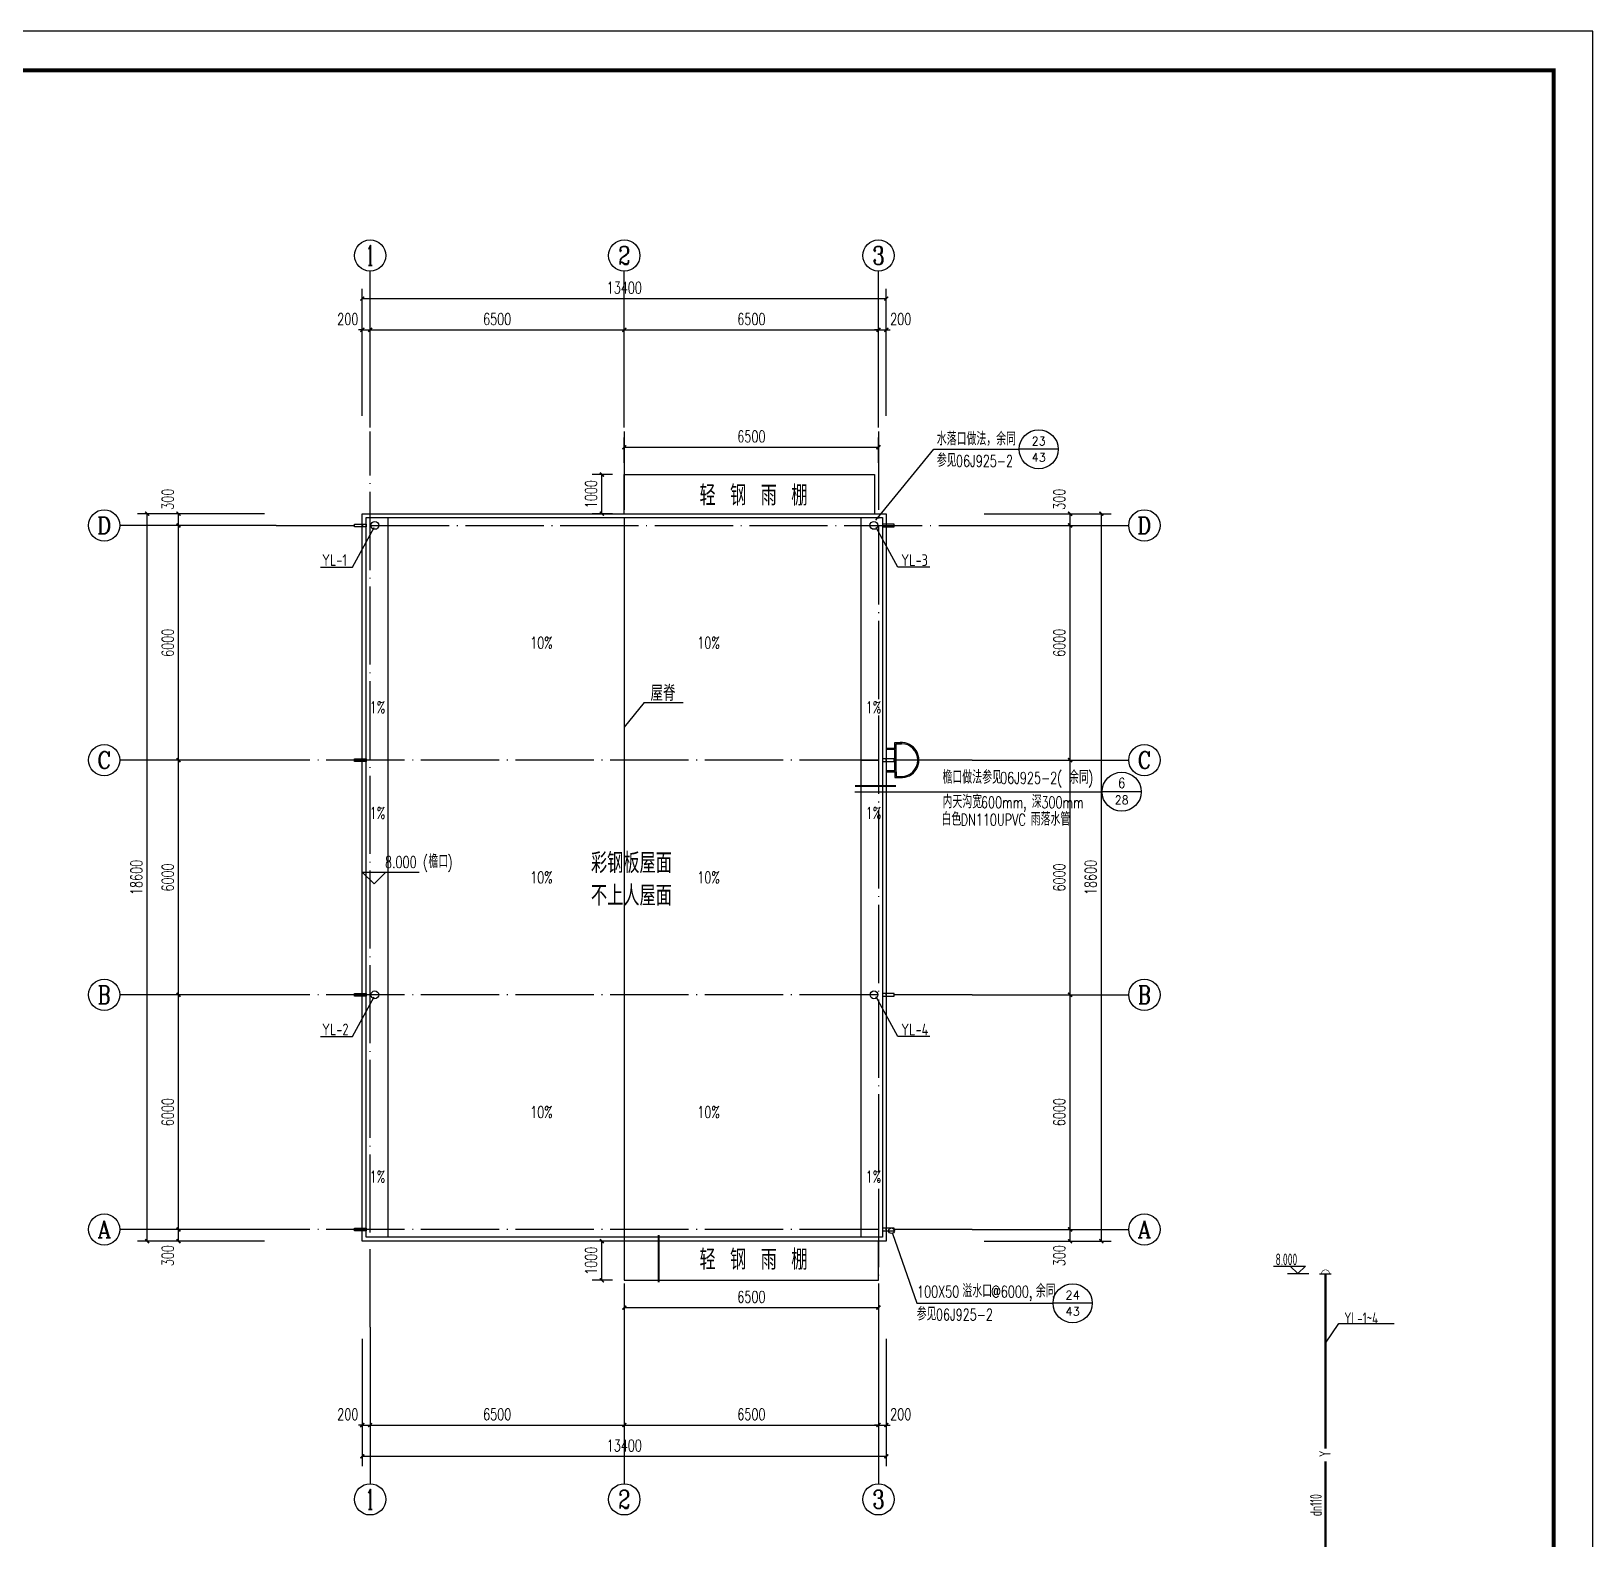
# Model space of a CAD drawing. Extents: x 4682119 to 9193858, y -786075 to -318274.
# Drawn here: x 4726287 to 4766219, y -401879 to -363337 of the extents above; entities that cross this region are included whole.
import ezdxf
from ezdxf.enums import TextEntityAlignment as Align

# ---------------------------------------------------------------- set-up
doc = ezdxf.new("R2010")
doc.units = 0
doc.header["$LTSCALE"] = 1000
doc.header["$MEASUREMENT"] = 0
doc.linetypes.add('DOTE', pattern=[2.42, 2, -0.2, 0.02, -0.2])
doc.layers.get('0').update_dxf_attribs({"linetype": 'CONTINUOUS'})
doc.layers.get('Defpoints').update_dxf_attribs({"linetype": 'CONTINUOUS'})
doc.layers.add('_0', color=7, linetype='CONTINUOUS', lineweight=25)
for name, color, linetype in [('AXIS', 3, 'CONTINUOUS'), ('AXIS_TEXT', 7, 'CONTINUOUS'), ('DIM_ELEV', 3, 'CONTINUOUS'), ('DIM_IDEN', 3, 'CONTINUOUS'), ('DIM_SYMB', 3, 'CONTINUOUS'), ('DOTE', 252, 'CONTINUOUS'), ('PUB_DIM', 3, 'CONTINUOUS'), ('PUB_TEXT', 7, 'CONTINUOUS'), ('PUB_TITLE', 4, 'CONTINUOUS'), ('TEXT_给水', 7, 'CONTINUOUS'), ('TWT_ELEV', 3, 'CONTINUOUS'), ('VPIPE-雨水', 4, 'CONTINUOUS'), ('尺寸标注', 74, 'CONTINUOUS'), ('说明文本', 54, 'CONTINUOUS'), ('雨水管', 5, 'CONTINUOUS')]:
    doc.layers.add(name, color=color, linetype=linetype)
doc.styles.add('_HZTXT', font='txt.shx', dxfattribs={"width": 0.8, "bigfont": 'HZTXT.shx'})
doc.styles.add('_TCH_AXIS', font='COMPLEX', dxfattribs={"bigfont": 'GBCBIG'})
doc.styles.add('_TCH_DIM', font='SIMPLEX', dxfattribs={"bigfont": 'GBCBIG'})
doc.styles.add('_TCH_DIM_T3', font='SIMPLEX', dxfattribs={"width": 0.705882, "bigfont": 'GBCBIG'})
doc.styles.add('_TCH_LABEL', font='COMPLEX', dxfattribs={"bigfont": 'GBCBIG'})
doc.styles.add('COMPLEX', font='COMPLEX')
doc.styles.add('SCEI', font='sceie.shx', dxfattribs={"width": 0.8, "bigfont": 'sceic.shx'})
doc.styles.add('sceie', font='sceie.shx', dxfattribs={"width": 0.7, "bigfont": 'sceic.shx'})
doc.styles.add('样式 1', font='sceie.shx', dxfattribs={"width": 0.75, "bigfont": 'sceic.shx'})
doc.dimstyles.new('_TCH_ARCH&&100', dxfattribs={"dimtxt": 297.5, "dimasz": 100, "dimexe": 250, "dimexo": 300, "dimgap": 126.25, "dimtad": 1, "dimdec": 0, "dimzin": 0, "dimdsep": 46, "dimtxsty": '_TCH_DIM_T3', "dimblk": 'ARCHTICK', "dimcen": 0.09, "dimclrt": 7, "dimazin": 2, "dimtfac": 1, "dimtdec": 0, "dimtix": 1, "dimtmove": 2, "dimatfit": 3, "dimfxl": 0, "dimtolj": 1, "dimtzin": 0, "dimarcsym": 0})

# ---------------------------------------------------------------- blocks, each defined once
blk = doc.blocks.new('_AXISO')
blk.add_circle((0, 0), 0.5)
at = {"layer": 'AXIS_TEXT', "style": 'COMPLEX', "width": 1.041667}
blk.add_attdef('A', text='', height=0.56, dxfattribs=at).set_placement((-0.25, -0.28), (0.25, -0.28), align=Align.FIT)
blk = doc.blocks.new('_ArchTick')
at = {"color": 0, "linetype": 'ByBlock', "const_width": 0.4}
blk.add_lwpolyline([(-0.5, -0.5), (0.5, 0.5)], dxfattribs=at)
blk = doc.blocks.new('*D363')
at = {"layer": 'Defpoints', "color": 0}
for p in [(4747953, -373973), (4741453, -374672), (4747953, -374672)]:
    blk.add_point(p, dxfattribs=at)
at = {"layer": 'PUB_DIM', "color": 0, "lineweight": -2}
for p, q in [((4741453, -374372), (4741453, -373723)), ((4747953, -374372), (4747953, -373723)), ((4741453, -373973), (4747953, -373973))]:
    blk.add_line(p, q, dxfattribs=at)
at = {"layer": 'PUB_DIM', "color": 0, "lineweight": -2, "xscale": 100, "yscale": 100, "zscale": 100, "rotation": 180}
blk.add_blockref('_ArchTick', (4741453, -373973), dxfattribs=at)
at = {"layer": 'PUB_DIM', "color": 0, "lineweight": -2, "xscale": 100, "yscale": 100, "zscale": 100}
blk.add_blockref('_ArchTick', (4747953, -373973), dxfattribs=at)
at = {"layer": 'PUB_DIM', "color": 7, "insert": (4744703, -373698), "char_height": 297.5, "attachment_point": 5, "style": '_TCH_DIM_T3'}
blk.add_mtext('\\A1;6500', dxfattribs=at)
blk = doc.blocks.new('*D364')
at = {"layer": 'Defpoints', "color": 0}
for p in [(4740880, -374672), (4741453, -374672), (4741453, -375672)]:
    blk.add_point(p, dxfattribs=at)
at = {"layer": 'PUB_DIM', "color": 0, "lineweight": -2}
for p, q in [((4741153, -374672), (4740630, -374672)), ((4740880, -375672), (4740880, -374672)), ((4741153, -375672), (4740630, -375672))]:
    blk.add_line(p, q, dxfattribs=at)
at = {"layer": 'PUB_DIM', "color": 0, "lineweight": -2, "xscale": 100, "yscale": 100, "zscale": 100}
for p, rotation in [((4740880, -374672), 90), ((4740880, -375672), 270)]:
    blk.add_blockref('_ArchTick', p, dxfattribs=dict(at, rotation=rotation))
at = {"layer": 'PUB_DIM', "color": 7, "insert": (4740605, -375172), "char_height": 297.5, "attachment_point": 5, "rotation": 90, "style": '_TCH_DIM_T3'}
blk.add_mtext('\\A1;1000', dxfattribs=at)
blk = doc.blocks.new('*D365')
at = {"layer": 'Defpoints', "color": 0}
for p in [(4741453, -395272), (4747953, -395272), (4747953, -395970)]:
    blk.add_point(p, dxfattribs=at)
at = {"layer": 'PUB_DIM', "color": 0, "lineweight": -2}
for p, q in [((4741453, -395572), (4741453, -396220)), ((4747953, -395572), (4747953, -396220)), ((4741453, -395970), (4747953, -395970))]:
    blk.add_line(p, q, dxfattribs=at)
at = {"layer": 'PUB_DIM', "color": 0, "lineweight": -2, "xscale": 100, "yscale": 100, "zscale": 100, "rotation": 180}
blk.add_blockref('_ArchTick', (4741453, -395970), dxfattribs=at)
at = {"layer": 'PUB_DIM', "color": 0, "lineweight": -2, "xscale": 100, "yscale": 100, "zscale": 100}
blk.add_blockref('_ArchTick', (4747953, -395970), dxfattribs=at)
at = {"layer": 'PUB_DIM', "color": 7, "insert": (4744703, -395695), "char_height": 297.5, "attachment_point": 5, "style": '_TCH_DIM_T3'}
blk.add_mtext('\\A1;6500', dxfattribs=at)
blk = doc.blocks.new('*D366')
at = {"layer": 'Defpoints', "color": 0}
for p in [(4740880, -394272), (4741453, -394272), (4741453, -395272)]:
    blk.add_point(p, dxfattribs=at)
at = {"layer": 'PUB_DIM', "color": 0, "lineweight": -2}
for p, q in [((4741153, -394272), (4740630, -394272)), ((4740880, -395272), (4740880, -394272)), ((4741153, -395272), (4740630, -395272))]:
    blk.add_line(p, q, dxfattribs=at)
at = {"layer": 'PUB_DIM', "color": 0, "lineweight": -2, "xscale": 100, "yscale": 100, "zscale": 100}
for p, rotation in [((4740880, -394272), 90), ((4740880, -395272), 270)]:
    blk.add_blockref('_ArchTick', p, dxfattribs=dict(at, rotation=rotation))
at = {"layer": 'PUB_DIM', "color": 7, "insert": (4740605, -394772), "char_height": 297.5, "attachment_point": 5, "rotation": 90, "style": '_TCH_DIM_T3'}
blk.add_mtext('\\A1;1000', dxfattribs=at)
blk = doc.blocks.new('*D402')
at = {"layer": 'AXIS', "color": 0, "lineweight": -2}
for p, q in [((4734753, -373172), (4734753, -370722)), ((4734953, -373172), (4734953, -370722)), ((4734753, -370972), (4734653, -370972)), ((4734753, -370972), (4734953, -370972)), ((4734953, -370972), (4735053, -370972))]:
    blk.add_line(p, q, dxfattribs=at)
at = {"layer": 'Defpoints', "color": 0}
for p in [(4734953, -370972), (4734753, -373472), (4734953, -373472)]:
    blk.add_point(p, dxfattribs=at)
at = {"layer": 'AXIS', "color": 0, "lineweight": -2, "xscale": 100, "yscale": 100, "zscale": 100}
blk.add_blockref('_ArchTick', (4734753, -370972), dxfattribs=at)
at = {"layer": 'AXIS', "color": 0, "lineweight": -2, "xscale": 100, "yscale": 100, "zscale": 100, "rotation": 180}
blk.add_blockref('_ArchTick', (4734953, -370972), dxfattribs=at)
at = {"layer": 'AXIS', "color": 7, "insert": (4734383, -370697), "char_height": 297.5, "attachment_point": 5, "style": '_TCH_DIM_T3'}
blk.add_mtext('\\A1;200', dxfattribs=at)
blk = doc.blocks.new('*D403')
at = {"layer": 'AXIS', "color": 0, "lineweight": -2}
for p, q in [((4734953, -373172), (4734953, -370722)), ((4741453, -373172), (4741453, -370722)), ((4734953, -370972), (4741453, -370972))]:
    blk.add_line(p, q, dxfattribs=at)
at = {"layer": 'Defpoints', "color": 0}
for p in [(4741453, -370972), (4734953, -373472), (4741453, -373472)]:
    blk.add_point(p, dxfattribs=at)
at = {"layer": 'AXIS', "color": 0, "lineweight": -2, "xscale": 100, "yscale": 100, "zscale": 100, "rotation": 180}
blk.add_blockref('_ArchTick', (4734953, -370972), dxfattribs=at)
at = {"layer": 'AXIS', "color": 0, "lineweight": -2, "xscale": 100, "yscale": 100, "zscale": 100}
blk.add_blockref('_ArchTick', (4741453, -370972), dxfattribs=at)
at = {"layer": 'AXIS', "color": 7, "insert": (4738203, -370697), "char_height": 297.5, "attachment_point": 5, "style": '_TCH_DIM_T3'}
blk.add_mtext('\\A1;6500', dxfattribs=at)
blk = doc.blocks.new('*D404')
at = {"layer": 'AXIS', "color": 0, "lineweight": -2}
for p, q in [((4741453, -373172), (4741453, -370722)), ((4747953, -373172), (4747953, -370722)), ((4741453, -370972), (4747953, -370972))]:
    blk.add_line(p, q, dxfattribs=at)
at = {"layer": 'Defpoints', "color": 0}
for p in [(4747953, -370972), (4741453, -373472), (4747953, -373472)]:
    blk.add_point(p, dxfattribs=at)
at = {"layer": 'AXIS', "color": 0, "lineweight": -2, "xscale": 100, "yscale": 100, "zscale": 100, "rotation": 180}
blk.add_blockref('_ArchTick', (4741453, -370972), dxfattribs=at)
at = {"layer": 'AXIS', "color": 0, "lineweight": -2, "xscale": 100, "yscale": 100, "zscale": 100}
blk.add_blockref('_ArchTick', (4747953, -370972), dxfattribs=at)
at = {"layer": 'AXIS', "color": 7, "insert": (4744703, -370697), "char_height": 297.5, "attachment_point": 5, "style": '_TCH_DIM_T3'}
blk.add_mtext('\\A1;6500', dxfattribs=at)
blk = doc.blocks.new('*D405')
at = {"layer": 'AXIS', "color": 0, "lineweight": -2}
for p, q in [((4747953, -373172), (4747953, -370722)), ((4748153, -373172), (4748153, -370722)), ((4747953, -370972), (4747853, -370972)), ((4747953, -370972), (4748153, -370972)), ((4748153, -370972), (4748253, -370972))]:
    blk.add_line(p, q, dxfattribs=at)
at = {"layer": 'Defpoints', "color": 0}
for p in [(4748153, -370972), (4747953, -373472), (4748153, -373472)]:
    blk.add_point(p, dxfattribs=at)
at = {"layer": 'AXIS', "color": 0, "lineweight": -2, "xscale": 100, "yscale": 100, "zscale": 100}
blk.add_blockref('_ArchTick', (4747953, -370972), dxfattribs=at)
at = {"layer": 'AXIS', "color": 0, "lineweight": -2, "xscale": 100, "yscale": 100, "zscale": 100, "rotation": 180}
blk.add_blockref('_ArchTick', (4748153, -370972), dxfattribs=at)
at = {"layer": 'AXIS', "color": 7, "insert": (4748523, -370697), "char_height": 297.5, "attachment_point": 5, "style": '_TCH_DIM_T3'}
blk.add_mtext('\\A1;200', dxfattribs=at)
blk = doc.blocks.new('*D406')
at = {"layer": 'AXIS', "color": 0, "lineweight": -2}
for p, q in [((4734753, -373172), (4734753, -369922)), ((4734753, -370172), (4748153, -370172)), ((4748153, -373172), (4748153, -369922))]:
    blk.add_line(p, q, dxfattribs=at)
at = {"layer": 'Defpoints', "color": 0}
for p in [(4748153, -370172), (4734753, -373472), (4748153, -373472)]:
    blk.add_point(p, dxfattribs=at)
at = {"layer": 'AXIS', "color": 0, "lineweight": -2, "xscale": 100, "yscale": 100, "zscale": 100, "rotation": 180}
blk.add_blockref('_ArchTick', (4734753, -370172), dxfattribs=at)
at = {"layer": 'AXIS', "color": 0, "lineweight": -2, "xscale": 100, "yscale": 100, "zscale": 100}
blk.add_blockref('_ArchTick', (4748153, -370172), dxfattribs=at)
at = {"layer": 'AXIS', "color": 7, "insert": (4741453, -369897), "char_height": 297.5, "attachment_point": 5, "style": '_TCH_DIM_T3'}
blk.add_mtext('\\A1;13400', dxfattribs=at)
blk = doc.blocks.new('*D407')
at = {"layer": 'AXIS', "color": 0, "lineweight": -2}
for p, q in [((4734753, -396772), (4734753, -399222)), ((4734953, -396772), (4734953, -399222)), ((4734753, -398972), (4734653, -398972)), ((4734753, -398972), (4734953, -398972)), ((4734953, -398972), (4735053, -398972))]:
    blk.add_line(p, q, dxfattribs=at)
at = {"layer": 'Defpoints', "color": 0}
for p in [(4734753, -396472), (4734953, -396472), (4734953, -398972)]:
    blk.add_point(p, dxfattribs=at)
at = {"layer": 'AXIS', "color": 0, "lineweight": -2, "xscale": 100, "yscale": 100, "zscale": 100}
blk.add_blockref('_ArchTick', (4734753, -398972), dxfattribs=at)
at = {"layer": 'AXIS', "color": 0, "lineweight": -2, "xscale": 100, "yscale": 100, "zscale": 100, "rotation": 180}
blk.add_blockref('_ArchTick', (4734953, -398972), dxfattribs=at)
at = {"layer": 'AXIS', "color": 7, "insert": (4734383, -398697), "char_height": 297.5, "attachment_point": 5, "style": '_TCH_DIM_T3'}
blk.add_mtext('\\A1;200', dxfattribs=at)
blk = doc.blocks.new('*D408')
at = {"layer": 'AXIS', "color": 0, "lineweight": -2}
for p, q in [((4734953, -396772), (4734953, -399222)), ((4741453, -396772), (4741453, -399222)), ((4734953, -398972), (4741453, -398972))]:
    blk.add_line(p, q, dxfattribs=at)
at = {"layer": 'Defpoints', "color": 0}
for p in [(4734953, -396472), (4741453, -396472), (4741453, -398972)]:
    blk.add_point(p, dxfattribs=at)
at = {"layer": 'AXIS', "color": 0, "lineweight": -2, "xscale": 100, "yscale": 100, "zscale": 100, "rotation": 180}
blk.add_blockref('_ArchTick', (4734953, -398972), dxfattribs=at)
at = {"layer": 'AXIS', "color": 0, "lineweight": -2, "xscale": 100, "yscale": 100, "zscale": 100}
blk.add_blockref('_ArchTick', (4741453, -398972), dxfattribs=at)
at = {"layer": 'AXIS', "color": 7, "insert": (4738203, -398697), "char_height": 297.5, "attachment_point": 5, "style": '_TCH_DIM_T3'}
blk.add_mtext('\\A1;6500', dxfattribs=at)
blk = doc.blocks.new('*D409')
at = {"layer": 'AXIS', "color": 0, "lineweight": -2}
for p, q in [((4741453, -396772), (4741453, -399222)), ((4747953, -396772), (4747953, -399222)), ((4741453, -398972), (4747953, -398972))]:
    blk.add_line(p, q, dxfattribs=at)
at = {"layer": 'Defpoints', "color": 0}
for p in [(4741453, -396472), (4747953, -396472), (4747953, -398972)]:
    blk.add_point(p, dxfattribs=at)
at = {"layer": 'AXIS', "color": 0, "lineweight": -2, "xscale": 100, "yscale": 100, "zscale": 100, "rotation": 180}
blk.add_blockref('_ArchTick', (4741453, -398972), dxfattribs=at)
at = {"layer": 'AXIS', "color": 0, "lineweight": -2, "xscale": 100, "yscale": 100, "zscale": 100}
blk.add_blockref('_ArchTick', (4747953, -398972), dxfattribs=at)
at = {"layer": 'AXIS', "color": 7, "insert": (4744703, -398697), "char_height": 297.5, "attachment_point": 5, "style": '_TCH_DIM_T3'}
blk.add_mtext('\\A1;6500', dxfattribs=at)
blk = doc.blocks.new('*D410')
at = {"layer": 'AXIS', "color": 0, "lineweight": -2}
for p, q in [((4747953, -396772), (4747953, -399222)), ((4748153, -396772), (4748153, -399222)), ((4747953, -398972), (4747853, -398972)), ((4747953, -398972), (4748153, -398972)), ((4748153, -398972), (4748253, -398972))]:
    blk.add_line(p, q, dxfattribs=at)
at = {"layer": 'Defpoints', "color": 0}
for p in [(4747953, -396472), (4748153, -396472), (4748153, -398972)]:
    blk.add_point(p, dxfattribs=at)
at = {"layer": 'AXIS', "color": 0, "lineweight": -2, "xscale": 100, "yscale": 100, "zscale": 100}
blk.add_blockref('_ArchTick', (4747953, -398972), dxfattribs=at)
at = {"layer": 'AXIS', "color": 0, "lineweight": -2, "xscale": 100, "yscale": 100, "zscale": 100, "rotation": 180}
blk.add_blockref('_ArchTick', (4748153, -398972), dxfattribs=at)
at = {"layer": 'AXIS', "color": 7, "insert": (4748523, -398697), "char_height": 297.5, "attachment_point": 5, "style": '_TCH_DIM_T3'}
blk.add_mtext('\\A1;200', dxfattribs=at)
blk = doc.blocks.new('*D411')
at = {"layer": 'AXIS', "color": 0, "lineweight": -2}
for p, q in [((4734753, -396772), (4734753, -400022)), ((4748153, -396772), (4748153, -400022)), ((4734753, -399772), (4748153, -399772))]:
    blk.add_line(p, q, dxfattribs=at)
at = {"layer": 'Defpoints', "color": 0}
for p in [(4734753, -396472), (4748153, -396472), (4748153, -399772)]:
    blk.add_point(p, dxfattribs=at)
at = {"layer": 'AXIS', "color": 0, "lineweight": -2, "xscale": 100, "yscale": 100, "zscale": 100, "rotation": 180}
blk.add_blockref('_ArchTick', (4734753, -399772), dxfattribs=at)
at = {"layer": 'AXIS', "color": 0, "lineweight": -2, "xscale": 100, "yscale": 100, "zscale": 100}
blk.add_blockref('_ArchTick', (4748153, -399772), dxfattribs=at)
at = {"layer": 'AXIS', "color": 7, "insert": (4741453, -399497), "char_height": 297.5, "attachment_point": 5, "style": '_TCH_DIM_T3'}
blk.add_mtext('\\A1;13400', dxfattribs=at)
blk = doc.blocks.new('*D412')
at = {"layer": 'AXIS', "color": 0, "lineweight": -2}
for p, q in [((4750653, -375672), (4753103, -375672)), ((4752853, -375972), (4752853, -375672)), ((4750653, -375972), (4753103, -375972))]:
    blk.add_line(p, q, dxfattribs=at)
at = {"layer": 'Defpoints', "color": 0}
for p in [(4750353, -375672), (4752853, -375672), (4750353, -375972)]:
    blk.add_point(p, dxfattribs=at)
at = {"layer": 'AXIS', "color": 0, "lineweight": -2, "xscale": 100, "yscale": 100, "zscale": 100}
for p, rotation in [((4752853, -375672), 90), ((4752853, -375972), 270)]:
    blk.add_blockref('_ArchTick', p, dxfattribs=dict(at, rotation=rotation))
at = {"layer": 'AXIS', "color": 7, "insert": (4752578, -375302), "char_height": 297.5, "attachment_point": 5, "rotation": 90, "style": '_TCH_DIM_T3'}
blk.add_mtext('\\A1;300', dxfattribs=at)
blk = doc.blocks.new('*D413')
at = {"layer": 'AXIS', "color": 0, "lineweight": -2}
for p, q in [((4750653, -375972), (4753103, -375972)), ((4752853, -381972), (4752853, -375972)), ((4750653, -381972), (4753103, -381972))]:
    blk.add_line(p, q, dxfattribs=at)
at = {"layer": 'Defpoints', "color": 0}
for p in [(4750353, -375972), (4752853, -375972), (4750353, -381972)]:
    blk.add_point(p, dxfattribs=at)
at = {"layer": 'AXIS', "color": 0, "lineweight": -2, "xscale": 100, "yscale": 100, "zscale": 100}
for p, rotation in [((4752853, -375972), 90), ((4752853, -381972), 270)]:
    blk.add_blockref('_ArchTick', p, dxfattribs=dict(at, rotation=rotation))
at = {"layer": 'AXIS', "color": 7, "insert": (4752578, -378972), "char_height": 297.5, "attachment_point": 5, "rotation": 90, "style": '_TCH_DIM_T3'}
blk.add_mtext('\\A1;6000', dxfattribs=at)
blk = doc.blocks.new('*D414')
at = {"layer": 'AXIS', "color": 0, "lineweight": -2}
for p, q in [((4750653, -381972), (4753103, -381972)), ((4752853, -387972), (4752853, -381972)), ((4750653, -387972), (4753103, -387972))]:
    blk.add_line(p, q, dxfattribs=at)
at = {"layer": 'Defpoints', "color": 0}
for p in [(4750353, -381972), (4752853, -381972), (4750353, -387972)]:
    blk.add_point(p, dxfattribs=at)
at = {"layer": 'AXIS', "color": 0, "lineweight": -2, "xscale": 100, "yscale": 100, "zscale": 100}
for p, rotation in [((4752853, -381972), 90), ((4752853, -387972), 270)]:
    blk.add_blockref('_ArchTick', p, dxfattribs=dict(at, rotation=rotation))
at = {"layer": 'AXIS', "color": 7, "insert": (4752578, -384972), "char_height": 297.5, "attachment_point": 5, "rotation": 90, "style": '_TCH_DIM_T3'}
blk.add_mtext('\\A1;6000', dxfattribs=at)
blk = doc.blocks.new('*D415')
at = {"layer": 'AXIS', "color": 0, "lineweight": -2}
for p, q in [((4750653, -387972), (4753103, -387972)), ((4752853, -393972), (4752853, -387972)), ((4750653, -393972), (4753103, -393972))]:
    blk.add_line(p, q, dxfattribs=at)
at = {"layer": 'Defpoints', "color": 0}
for p in [(4750353, -387972), (4752853, -387972), (4750353, -393972)]:
    blk.add_point(p, dxfattribs=at)
at = {"layer": 'AXIS', "color": 0, "lineweight": -2, "xscale": 100, "yscale": 100, "zscale": 100}
for p, rotation in [((4752853, -387972), 90), ((4752853, -393972), 270)]:
    blk.add_blockref('_ArchTick', p, dxfattribs=dict(at, rotation=rotation))
at = {"layer": 'AXIS', "color": 7, "insert": (4752578, -390972), "char_height": 297.5, "attachment_point": 5, "rotation": 90, "style": '_TCH_DIM_T3'}
blk.add_mtext('\\A1;6000', dxfattribs=at)
blk = doc.blocks.new('*D416')
at = {"layer": 'AXIS', "color": 0, "lineweight": -2}
for p, q in [((4750653, -393972), (4753103, -393972)), ((4752853, -394272), (4752853, -393972)), ((4750653, -394272), (4753103, -394272))]:
    blk.add_line(p, q, dxfattribs=at)
at = {"layer": 'Defpoints', "color": 0}
for p in [(4750353, -393972), (4752853, -393972), (4750353, -394272)]:
    blk.add_point(p, dxfattribs=at)
at = {"layer": 'AXIS', "color": 0, "lineweight": -2, "xscale": 100, "yscale": 100, "zscale": 100}
for p, rotation in [((4752853, -393972), 90), ((4752853, -394272), 270)]:
    blk.add_blockref('_ArchTick', p, dxfattribs=dict(at, rotation=rotation))
at = {"layer": 'AXIS', "color": 7, "insert": (4752578, -394642), "char_height": 297.5, "attachment_point": 5, "rotation": 90, "style": '_TCH_DIM_T3'}
blk.add_mtext('\\A1;300', dxfattribs=at)
blk = doc.blocks.new('*D417')
at = {"layer": 'AXIS', "color": 0, "lineweight": -2}
for p, q in [((4750653, -375672), (4753903, -375672)), ((4753653, -394272), (4753653, -375672)), ((4750653, -394272), (4753903, -394272))]:
    blk.add_line(p, q, dxfattribs=at)
at = {"layer": 'Defpoints', "color": 0}
for p in [(4750353, -375672), (4753653, -375672), (4750353, -394272)]:
    blk.add_point(p, dxfattribs=at)
at = {"layer": 'AXIS', "color": 0, "lineweight": -2, "xscale": 100, "yscale": 100, "zscale": 100}
for p, rotation in [((4753653, -375672), 90), ((4753653, -394272), 270)]:
    blk.add_blockref('_ArchTick', p, dxfattribs=dict(at, rotation=rotation))
at = {"layer": 'AXIS', "color": 7, "insert": (4753378, -384972), "char_height": 297.5, "attachment_point": 5, "rotation": 90, "style": '_TCH_DIM_T3'}
blk.add_mtext('\\A1;18600', dxfattribs=at)
blk = doc.blocks.new('*D418')
at = {"layer": 'AXIS', "color": 0, "lineweight": -2}
for p, q in [((4732253, -375672), (4729803, -375672)), ((4730053, -375972), (4730053, -375672)), ((4732253, -375972), (4729803, -375972))]:
    blk.add_line(p, q, dxfattribs=at)
at = {"layer": 'Defpoints', "color": 0}
for p in [(4730053, -375672), (4732553, -375672), (4732553, -375972)]:
    blk.add_point(p, dxfattribs=at)
at = {"layer": 'AXIS', "color": 0, "lineweight": -2, "xscale": 100, "yscale": 100, "zscale": 100}
for p, rotation in [((4730053, -375672), 90), ((4730053, -375972), 270)]:
    blk.add_blockref('_ArchTick', p, dxfattribs=dict(at, rotation=rotation))
at = {"layer": 'AXIS', "color": 7, "insert": (4729778, -375302), "char_height": 297.5, "attachment_point": 5, "rotation": 90, "style": '_TCH_DIM_T3'}
blk.add_mtext('\\A1;300', dxfattribs=at)
blk = doc.blocks.new('*D419')
at = {"layer": 'AXIS', "color": 0, "lineweight": -2}
for p, q in [((4732253, -375972), (4729803, -375972)), ((4730053, -381972), (4730053, -375972)), ((4732253, -381972), (4729803, -381972))]:
    blk.add_line(p, q, dxfattribs=at)
at = {"layer": 'Defpoints', "color": 0}
for p in [(4730053, -375972), (4732553, -375972), (4732553, -381972)]:
    blk.add_point(p, dxfattribs=at)
at = {"layer": 'AXIS', "color": 0, "lineweight": -2, "xscale": 100, "yscale": 100, "zscale": 100}
for p, rotation in [((4730053, -375972), 90), ((4730053, -381972), 270)]:
    blk.add_blockref('_ArchTick', p, dxfattribs=dict(at, rotation=rotation))
at = {"layer": 'AXIS', "color": 7, "insert": (4729778, -378972), "char_height": 297.5, "attachment_point": 5, "rotation": 90, "style": '_TCH_DIM_T3'}
blk.add_mtext('\\A1;6000', dxfattribs=at)
blk = doc.blocks.new('*D420')
at = {"layer": 'AXIS', "color": 0, "lineweight": -2}
for p, q in [((4732253, -381972), (4729803, -381972)), ((4730053, -387972), (4730053, -381972)), ((4732253, -387972), (4729803, -387972))]:
    blk.add_line(p, q, dxfattribs=at)
at = {"layer": 'Defpoints', "color": 0}
for p in [(4730053, -381972), (4732553, -381972), (4732553, -387972)]:
    blk.add_point(p, dxfattribs=at)
at = {"layer": 'AXIS', "color": 0, "lineweight": -2, "xscale": 100, "yscale": 100, "zscale": 100}
for p, rotation in [((4730053, -381972), 90), ((4730053, -387972), 270)]:
    blk.add_blockref('_ArchTick', p, dxfattribs=dict(at, rotation=rotation))
at = {"layer": 'AXIS', "color": 7, "insert": (4729778, -384972), "char_height": 297.5, "attachment_point": 5, "rotation": 90, "style": '_TCH_DIM_T3'}
blk.add_mtext('\\A1;6000', dxfattribs=at)
blk = doc.blocks.new('*D421')
at = {"layer": 'AXIS', "color": 0, "lineweight": -2}
for p, q in [((4732253, -387972), (4729803, -387972)), ((4730053, -393972), (4730053, -387972)), ((4732253, -393972), (4729803, -393972))]:
    blk.add_line(p, q, dxfattribs=at)
at = {"layer": 'Defpoints', "color": 0}
for p in [(4730053, -387972), (4732553, -387972), (4732553, -393972)]:
    blk.add_point(p, dxfattribs=at)
at = {"layer": 'AXIS', "color": 0, "lineweight": -2, "xscale": 100, "yscale": 100, "zscale": 100}
for p, rotation in [((4730053, -387972), 90), ((4730053, -393972), 270)]:
    blk.add_blockref('_ArchTick', p, dxfattribs=dict(at, rotation=rotation))
at = {"layer": 'AXIS', "color": 7, "insert": (4729778, -390972), "char_height": 297.5, "attachment_point": 5, "rotation": 90, "style": '_TCH_DIM_T3'}
blk.add_mtext('\\A1;6000', dxfattribs=at)
blk = doc.blocks.new('*D422')
at = {"layer": 'AXIS', "color": 0, "lineweight": -2}
for p, q in [((4732253, -393972), (4729803, -393972)), ((4730053, -394272), (4730053, -393972)), ((4732253, -394272), (4729803, -394272))]:
    blk.add_line(p, q, dxfattribs=at)
at = {"layer": 'Defpoints', "color": 0}
for p in [(4730053, -393972), (4732553, -393972), (4732553, -394272)]:
    blk.add_point(p, dxfattribs=at)
at = {"layer": 'AXIS', "color": 0, "lineweight": -2, "xscale": 100, "yscale": 100, "zscale": 100}
for p, rotation in [((4730053, -393972), 90), ((4730053, -394272), 270)]:
    blk.add_blockref('_ArchTick', p, dxfattribs=dict(at, rotation=rotation))
at = {"layer": 'AXIS', "color": 7, "insert": (4729778, -394642), "char_height": 297.5, "attachment_point": 5, "rotation": 90, "style": '_TCH_DIM_T3'}
blk.add_mtext('\\A1;300', dxfattribs=at)
blk = doc.blocks.new('*D423')
at = {"layer": 'AXIS', "color": 0, "lineweight": -2}
for p, q in [((4732253, -375672), (4729003, -375672)), ((4729253, -394272), (4729253, -375672)), ((4732253, -394272), (4729003, -394272))]:
    blk.add_line(p, q, dxfattribs=at)
at = {"layer": 'Defpoints', "color": 0}
for p in [(4729253, -375672), (4732553, -375672), (4732553, -394272)]:
    blk.add_point(p, dxfattribs=at)
at = {"layer": 'AXIS', "color": 0, "lineweight": -2, "xscale": 100, "yscale": 100, "zscale": 100}
for p, rotation in [((4729253, -375672), 90), ((4729253, -394272), 270)]:
    blk.add_blockref('_ArchTick', p, dxfattribs=dict(at, rotation=rotation))
at = {"layer": 'AXIS', "color": 7, "insert": (4728978, -384972), "char_height": 297.5, "attachment_point": 5, "rotation": 90, "style": '_TCH_DIM_T3'}
blk.add_mtext('\\A1;18600', dxfattribs=at)

msp = doc.modelspace()

# ---------------------------------------------------------------- linework, layer by layer
for p, q in [((4748373.4, -381522.7), (4748553.4, -381522.7)), ((4748373.4, -381671.7), (4748373.4, -381522.7)), ((4748403.4, -381551.7), (4748538.6, -381551.7)), ((4748403.4, -381671.7), (4748403.4, -381551.7)), ((4748373.4, -382271.7), (4748373.4, -382420.7)), ((4748373.4, -382420.7), (4748553.4, -382420.7)), ((4748403.4, -382271.7), (4748403.4, -382391.7)), ((4748403.4, -382391.7), (4748538.6, -382391.7))]:
    msp.add_line(p, q)
at = {"color": 4}
msp.add_line((4759233.4, -395103.9), (4759533.4, -395103.9), dxfattribs=at)
for points in [[(4733683, -377036.6), (4734501.8, -377036.6), (4735060.1, -376023.5)], [(4735403.4, -375771.7), (4735403.4, -394171.7)], [(4747503.4, -375771.7), (4747503.4, -394171.7)], [(4749269, -377038.1), (4748450.3, -377038.1), (4747891.9, -376025.1)], [(4748153.4, -382271.7), (4748403.4, -382271.7), (4748403.4, -381671.7), (4748153.4, -381671.7)], [(4748153.4, -382241.7), (4748373.4, -382241.7), (4748373.4, -381701.7), (4748153.4, -381701.7)], [(4733683, -389036.6), (4734501.8, -389036.6), (4735060.1, -388023.5)], [(4749269, -389038.1), (4748450.3, -389038.1), (4747891.9, -388025.1)]]:
    msp.add_lwpolyline(points)
at = {"color": 4, "const_width": 15}
msp.add_lwpolyline([(4759284.8, -395103.9, -1), (4759484.8, -395103.9)], format="xyb", dxfattribs=at)
at = {"color": 4, "const_width": 60}
msp.add_lwpolyline([(4759384.8, -399896.8), (4759384.8, -403095.2), (4758735, -403095.2), (4758735, -403266.8)], dxfattribs=at)
for radius, start, end in [(450, 266.17745, 93.82255), (420, 270, 90)]:
    msp.add_arc((4748538.6, -381971.7), radius, start, end)
at = {"layer": '_0', "color": 0}
for p, q in [((4741453.4, -375771.7), (4741453.4, -394171.7)), ((4735403.4, -381971.7), (4734953.4, -381971.7)), ((4747503.4, -381971.7), (4747953.4, -381971.7))]:
    msp.add_line(p, q, dxfattribs=at)
for points in [[(4741453.4, -375671.7), (4741453.4, -374671.7), (4747853.4, -374671.7), (4747853.4, -375671.7)], [(4741453.4, -394271.7), (4741453.4, -395271.7), (4747953.4, -395271.7), (4747953.4, -394271.7)]]:
    msp.add_lwpolyline(points, dxfattribs=at)
for points in [[(4734753.4, -375671.7), (4748153.4, -375671.7), (4748153.4, -394271.7), (4734753.4, -394271.7)], [(4734853.4, -375771.7), (4748053.4, -375771.7), (4748053.4, -394171.7), (4734853.4, -394171.7)]]:
    msp.add_lwpolyline(points, close=True, dxfattribs=at)
at = {"layer": 'AXIS', "color": 0}
for p, q in [((4734953.4, -373471.7), (4734953.4, -369471.7)), ((4741453.4, -373471.7), (4741453.4, -369471.7)), ((4747953.4, -373471.7), (4747953.4, -369471.7)), ((4732553.4, -375971.7), (4728553.4, -375971.7)), ((4750353.4, -375971.7), (4754353.4, -375971.7)), ((4732553.4, -381971.7), (4728553.4, -381971.7)), ((4750353.4, -381971.7), (4754353.4, -381971.7)), ((4732553.4, -387971.7), (4728553.4, -387971.7)), ((4750353.4, -387971.7), (4754353.4, -387971.7)), ((4732553.4, -393971.7), (4728553.4, -393971.7)), ((4750353.4, -393971.7), (4754353.4, -393971.7)), ((4734953.4, -396471.7), (4734953.4, -400471.7)), ((4741453.4, -396471.7), (4741453.4, -400471.7)), ((4747953.4, -396471.7), (4747953.4, -400471.7))]:
    msp.add_line(p, q, dxfattribs=at)
at = {"layer": 'DIM_ELEV'}
for p, q in [((4735053.4, -385132.9), (4734753.4, -384832.9)), ((4734753.4, -384832.9), (4736203.4, -384832.9)), ((4735053.4, -385132.9), (4735353.4, -384832.9))]:
    msp.add_line(p, q, dxfattribs=at)
at = {"layer": 'DIM_IDEN'}
for p, q in [((4747885.8, -375838.4), (4749369.5, -374025)), ((4749369.5, -374025), (4751550.5, -374025)), ((4752550.5, -374025), (4751550.5, -374025)), ((4747350.9, -382780.4), (4749631.1, -382780.4)), ((4749631.1, -382780.4), (4753672.3, -382780.4)), ((4754672.3, -382780.4), (4753672.3, -382780.4)), ((4748311.7, -394072.2), (4748936.7, -395858.1)), ((4748936.7, -395858.1), (4752419.4, -395858.1)), ((4753419.4, -395858.1), (4752419.4, -395858.1))]:
    msp.add_line(p, q, dxfattribs=at)
at = {"layer": 'DIM_IDEN', "const_width": 50}
for points in [[(4747350.9, -382630.4), (4748403.4, -382630.4)], [(4742332.7, -394111), (4742332.7, -395320.8)]]:
    msp.add_lwpolyline(points, dxfattribs=at)
at = {"layer": 'DIM_IDEN'}
for centre, radius in [((4752050.5, -374025), 500), ((4754172.3, -382780.4), 500), ((4748288, -394004.5), 71.8), ((4752919.4, -395858.1), 500)]:
    msp.add_circle(centre, radius, dxfattribs=at)
at = {"layer": 'DIM_SYMB'}
for points in [[(4735111.6, -380367, 0, 0, 0), (4735111.6, -378007.7, 80, 0, 0), (4735111.6, -377707.7, 0, 0, 0)], [(4747795.1, -380367, 0, 0, 0), (4747795.1, -378007.7, 80, 0, 0), (4747795.1, -377707.7, 0, 0, 0)], [(4738941.8, -378971.7, 0, 0, 0), (4737083.2, -378971.7, 80, 0, 0), (4736783.2, -378971.7, 0, 0, 0)], [(4743964.9, -378971.7, 0, 0, 0), (4745823.5, -378971.7, 80, 0, 0), (4746123.5, -378971.7, 0, 0, 0)], [(4735111.6, -383576.3, 0, 0, 0), (4735111.6, -385935.6, 80, 0, 0), (4735111.6, -386235.6, 0, 0, 0)], [(4747795.1, -383576.3, 0, 0, 0), (4747795.1, -385935.6, 80, 0, 0), (4747795.1, -386235.6, 0, 0, 0)], [(4738941.8, -384971.7, 0, 0, 0), (4737083.2, -384971.7, 80, 0, 0), (4736783.2, -384971.7, 0, 0, 0)], [(4743964.9, -384971.7, 0, 0, 0), (4745823.5, -384971.7, 80, 0, 0), (4746123.5, -384971.7, 0, 0, 0)], [(4735111.6, -392367, 0, 0, 0), (4735111.6, -390007.7, 80, 0, 0), (4735111.6, -389707.7, 0, 0, 0)], [(4747795.1, -392367, 0, 0, 0), (4747795.1, -390007.7, 80, 0, 0), (4747795.1, -389707.7, 0, 0, 0)], [(4738941.8, -390971.7, 0, 0, 0), (4737083.2, -390971.7, 80, 0, 0), (4736783.2, -390971.7, 0, 0, 0)], [(4743964.9, -390971.7, 0, 0, 0), (4745823.5, -390971.7, 80, 0, 0), (4746123.5, -390971.7, 0, 0, 0)]]:
    msp.add_lwpolyline(points, format="xyseb", dxfattribs=at)
at = {"layer": 'DOTE', "linetype": 'DOTE'}
for p, q in [((4734953.4, -396471.7), (4734953.4, -373571.7)), ((4741453.4, -373571.7), (4741453.4, -396471.7)), ((4747953.4, -373571.7), (4747953.4, -396471.7)), ((4732553.4, -375971.7), (4750353.4, -375971.7)), ((4750353.4, -381971.7), (4732553.4, -381971.7)), ((4750353.4, -387971.7), (4732553.4, -387971.7)), ((4750353.4, -393971.7), (4732553.4, -393971.7))]:
    msp.add_line(p, q, dxfattribs=at)
at = {"layer": 'PUB_DIM'}
for q in [(4741453.4, -381129.1), (4742959.2, -380499.2)]:
    msp.add_line((4741958.5, -380499.2), q, dxfattribs=at)
at = {"layer": 'PUB_TEXT', "color": 4}
for p, q in [((4759384.8, -396880.3), (4759729.1, -396375.4)), ((4759729.1, -396375.4), (4761144.6, -396375.4))]:
    msp.add_line(p, q, dxfattribs=at)
at = {"layer": 'PUB_TITLE', "color": 4}
msp.add_lwpolyline([(4682119.5, -422737.3), (4766219.5, -422737.3), (4766219.5, -363337.3), (4682119.5, -363337.3)], close=True, dxfattribs=at)
at = {"layer": 'PUB_TITLE', "color": 4, "const_width": 100}
msp.add_lwpolyline([(4684619.5, -421737.3), (4765219.5, -421737.3), (4765219.5, -364337.3), (4684619.5, -364337.3)], close=True, dxfattribs=at)
at = {"layer": 'TWT_ELEV', "color": 4}
for p, q in [((4758058.2, -394907.1), (4758869.4, -394907.1)), ((4758677.4, -395099.1), (4758485.4, -394907.1)), ((4758677.4, -395099.1), (4758869.4, -394907.1))]:
    msp.add_line(p, q, dxfattribs=at)
at = {"layer": 'VPIPE-雨水', "linetype": 'Continuous'}
for centre in [(4735074.4, -375971.7), (4747835.6, -375971.7), (4735072.7, -387971.7), (4747838.5, -387971.7)]:
    msp.add_circle(centre, 100, dxfattribs=at)
at = {"layer": '尺寸标注', "color": 4}
for p, q in [((4758413.4, -395099.1), (4758693, -395099.1)), ((4758677.4, -395099.1), (4758957, -395099.1))]:
    msp.add_line(p, q, dxfattribs=at)
at = {"layer": '说明文本', "color": 4, "const_width": 60}
msp.add_lwpolyline([(4759384.8, -395103.9), (4759384.8, -399578.4)], dxfattribs=at)
at = {"layer": '雨水管'}
for points in [[(4734853.4, -375938.9), (4734853.4, -376004.5), (4734553.4, -376004.5), (4734553.4, -375938.9)], [(4748053.4, -375938.9), (4748053.4, -376004.5), (4748353.4, -376004.5), (4748353.4, -375938.9)], [(4734853.4, -381938.9), (4734853.4, -382004.5), (4734553.4, -382004.5), (4734553.4, -381938.9)], [(4748053.4, -381938.9), (4748053.4, -382004.5), (4748353.4, -382004.5), (4748353.4, -381938.9)], [(4734853.4, -387938.9), (4734853.4, -388004.5), (4734553.4, -388004.5), (4734553.4, -387938.9)], [(4748053.4, -387938.9), (4748053.4, -388004.5), (4748353.4, -388004.5), (4748353.4, -387938.9)], [(4734853.4, -393938.9), (4734853.4, -394004.5), (4734553.4, -394004.5), (4734553.4, -393938.9)], [(4748053.4, -393938.9), (4748053.4, -394004.5), (4748353.4, -394004.5), (4748353.4, -393938.9)]]:
    msp.add_lwpolyline(points, close=True, dxfattribs=at)

# ---------------------------------------------------------------- block references
at = {"layer": 'AXIS', "color": 0}
ref = msp.add_blockref('_AXISO', (4734953.4, -369071.7), dxfattribs=dict(at, xscale=800, yscale=800, zscale=800))
ref.add_attrib('A', '1', dxfattribs={"layer": 'AXIS_TEXT', "color": 0, "height": 514.7, "style": '_TCH_AXIS'}).set_placement((4734843.1, -369329), (4735063.6, -369329), align=Align.FIT)
ref = msp.add_blockref('_AXISO', (4741453.4, -369071.7), dxfattribs=dict(at, xscale=800, yscale=800, zscale=800))
ref.add_attrib('A', '2', dxfattribs={"layer": 'AXIS_TEXT', "color": 0, "height": 465.9, "style": '_TCH_AXIS'}).set_placement((4741298, -369304.6), (4741608.7, -369304.6), align=Align.FIT)
ref = msp.add_blockref('_AXISO', (4747953.4, -369071.7), dxfattribs=dict(at, xscale=800, yscale=800, zscale=800))
ref.add_attrib('A', '3', dxfattribs={"layer": 'AXIS_TEXT', "color": 0, "height": 465.9, "style": '_TCH_AXIS'}).set_placement((4747798, -369304.6), (4748108.7, -369304.6), align=Align.FIT)
ref = msp.add_blockref('_AXISO', (4728153.4, -375971.7), dxfattribs=dict(at, xscale=800, yscale=800, zscale=800))
ref.add_attrib('A', 'D', dxfattribs={"layer": 'AXIS_TEXT', "color": 0, "height": 425.2, "style": '_TCH_AXIS', "width": 1.058824}).set_placement((4727971.1, -376184.2), (4728335.6, -376184.2), align=Align.FIT)
ref = msp.add_blockref('_AXISO', (4754753.4, -375971.7), dxfattribs=dict(at, xscale=800, yscale=800, zscale=800))
ref.add_attrib('A', 'D', dxfattribs={"layer": 'AXIS_TEXT', "color": 0, "height": 425.2, "style": '_TCH_AXIS', "width": 1.058824}).set_placement((4754571.1, -376184.2), (4754935.6, -376184.2), align=Align.FIT)
ref = msp.add_blockref('_AXISO', (4728153.4, -381971.7), dxfattribs=dict(at, xscale=800, yscale=800, zscale=800))
ref.add_attrib('A', 'C', dxfattribs={"layer": 'AXIS_TEXT', "color": 0, "height": 435.3, "style": '_TCH_AXIS', "width": 1.133333}).set_placement((4727977.2, -382189.3), (4728329.5, -382189.3), align=Align.FIT)
ref = msp.add_blockref('_AXISO', (4754753.4, -381971.7), dxfattribs=dict(at, xscale=800, yscale=800, zscale=800))
ref.add_attrib('A', 'C', dxfattribs={"layer": 'AXIS_TEXT', "color": 0, "height": 435.3, "style": '_TCH_AXIS', "width": 1.133333}).set_placement((4754577.2, -382189.3), (4754929.5, -382189.3), align=Align.FIT)
ref = msp.add_blockref('_AXISO', (4728153.4, -387971.7), dxfattribs=dict(at, xscale=800, yscale=800, zscale=800))
ref.add_attrib('A', 'B', dxfattribs={"layer": 'AXIS_TEXT', "color": 0, "height": 455.7, "style": '_TCH_AXIS', "width": 0.882353}).set_placement((4727990.6, -388199.5), (4728316.1, -388199.5), align=Align.FIT)
ref = msp.add_blockref('_AXISO', (4754753.4, -387971.7), dxfattribs=dict(at, xscale=800, yscale=800, zscale=800))
ref.add_attrib('A', 'B', dxfattribs={"layer": 'AXIS_TEXT', "color": 0, "height": 455.7, "style": '_TCH_AXIS', "width": 0.882353}).set_placement((4754590.6, -388199.5), (4754916.1, -388199.5), align=Align.FIT)
ref = msp.add_blockref('_AXISO', (4728153.4, -393971.7), dxfattribs=dict(at, xscale=800, yscale=800, zscale=800))
ref.add_attrib('A', 'A', dxfattribs={"layer": 'AXIS_TEXT', "color": 0, "height": 435.3, "style": '_TCH_AXIS', "width": 0.944444}).set_placement((4727977.2, -394189.3), (4728329.5, -394189.3), align=Align.FIT)
ref = msp.add_blockref('_AXISO', (4754753.4, -393971.7), dxfattribs=dict(at, xscale=800, yscale=800, zscale=800))
ref.add_attrib('A', 'A', dxfattribs={"layer": 'AXIS_TEXT', "color": 0, "height": 435.3, "style": '_TCH_AXIS', "width": 0.944444}).set_placement((4754577.2, -394189.3), (4754929.5, -394189.3), align=Align.FIT)
ref = msp.add_blockref('_AXISO', (4734953.4, -400871.7), dxfattribs=dict(at, xscale=800, yscale=800, zscale=800))
ref.add_attrib('A', '1', dxfattribs={"layer": 'AXIS_TEXT', "color": 0, "height": 514.7, "style": '_TCH_AXIS'}).set_placement((4734843.1, -401129), (4735063.6, -401129), align=Align.FIT)
ref = msp.add_blockref('_AXISO', (4741453.4, -400871.7), dxfattribs=dict(at, xscale=800, yscale=800, zscale=800))
ref.add_attrib('A', '2', dxfattribs={"layer": 'AXIS_TEXT', "color": 0, "height": 465.9, "style": '_TCH_AXIS'}).set_placement((4741298, -401104.6), (4741608.7, -401104.6), align=Align.FIT)
ref = msp.add_blockref('_AXISO', (4747953.4, -400871.7), dxfattribs=dict(at, xscale=800, yscale=800, zscale=800))
ref.add_attrib('A', '3', dxfattribs={"layer": 'AXIS_TEXT', "color": 0, "height": 465.9, "style": '_TCH_AXIS'}).set_placement((4747798, -401104.6), (4748108.7, -401104.6), align=Align.FIT)

# ---------------------------------------------------------------- texts
at = {"color": 4, "style": 'SCEI', "width": 0.8}
msp.add_text('YL-1~4', height=300, dxfattribs=at).set_placement((4759864.8, -396390.2))
at = {"layer": 'PUB_DIM', "style": '_HZTXT', "width": 0.8}
for s, height, p in [('轻 钢 雨 棚', 517.24, (4743374.8, -375463.3)), ('屋脊', 400, (4742122.4, -380460.8)), ('彩钢板屋面', 517.24, (4740601, -384862.3)), ('不上人屋面', 517.24, (4740601, -385695.6)), ('轻 钢 雨 棚', 517.24, (4743374.8, -395001.4))]:
    msp.add_text(s, height=height, dxfattribs=at).set_placement(p)
at = {"layer": 'PUB_TEXT', "style": '_TCH_DIM'}
for s, height, p in [('水落口做法，余同', 337.59, (4749444.6, -373924.4)), ('参见', 337.59, (4749444.6, -374473.2)), ('檐口做法参见', 337.59, (4749591.1, -382576.2)), ('余同', 337.59, (4752825.6, -382576.2)), ('内天沟宽', 337.59, (4749591.1, -383201.9)), ('深', 337.6, (4751874.1, -383201.9)), ('白色', 337.59, (4749564, -383645.8)), ('雨落水管', 337.59, (4751845.5, -383645.8)), ('檐口', 337.59, (4736443.4, -384727.9)), ('溢水口', 337.59, (4750100, -395709.5)), ('余同', 337.59, (4751977.3, -395709.5)), ('参见', 337.59, (4748931.4, -396298.1))]:
    msp.add_text(s, height=height, dxfattribs=at).set_placement(p)
at = {"layer": 'PUB_TEXT', "style": '_TCH_LABEL'}
for s, height, p, p2 in [('23', 219.66, (4751872.7, -373925.9), (4752228.3, -373925.9)), ('43', 217.39, (4751869.4, -374341.8), (4752231.7, -374341.8)), ('6', 261, (4754085.3, -382687.9), (4754259.3, -382687.9)), ('28', 219.66, (4753994.5, -383099.1), (4754350.1, -383099.1)), ('24', 215.13, (4752735, -395758.2), (4753103.8, -395758.2)), ('43', 217.39, (4752738.2, -396174.9), (4753100.6, -396174.9))]:
    msp.add_text(s, height=height, dxfattribs=at).set_placement(p, p2, align=Align.FIT)
at = {"layer": 'PUB_TEXT', "style": '_TCH_DIM', "width": 0.705882}
for s, p in [('06J925-2', (4749936.1, -374473.2)), ('10%', (4739046.8, -379120.4)), ('10%', (4743319.9, -379120.4)), ('1%%%', (4734941.6, -380769.5)), ('1%%%', (4747625.1, -380769.5)), ('06J925-2(', (4751065.6, -382576.2)), (')', (4753317.1, -382576.2)), ('600mm,', (4750574.1, -383201.9)), ('300mm', (4752119.9, -383201.9)), ('1%%%', (4734941.6, -383471.3)), ('1%%%', (4747625.1, -383471.3)), ('DN110UPVC', (4750055.5, -383645.8)), ('8.000', (4735333.4, -384727.9)), ('(', (4736303.4, -384727.9)), (')', (4736934.8, -384727.9)), ('10%', (4739046.8, -385120.4)), ('10%', (4743319.9, -385120.4)), ('10%', (4739046.8, -391120.4)), ('10%', (4743319.9, -391120.4)), ('1%%%', (4734941.6, -392769.5)), ('1%%%', (4747625.1, -392769.5)), ('100X50', (4748940, -395709.5)), ('@6000,', (4750837.3, -395709.5)), ('06J925-2', (4749422.9, -396298.1))]:
    msp.add_text(s, height=297.5, dxfattribs=at).set_placement(p)
at = {"layer": 'TEXT_给水', "color": 4, "linetype": 'Continuous', "style": 'sceie', "width": 0.890219}
for s, p in [('YL-1', (4733722.7, -377007.1)), ('YL-3', (4748533.1, -377008.7)), ('YL-2', (4733722.7, -389007.1)), ('YL-4', (4748533.1, -389008.7))]:
    msp.add_text(s, height=300, dxfattribs=at).set_placement(p)
at = {"layer": 'TWT_ELEV', "color": 4, "style": '样式 1', "width": 0.7}
msp.add_text('8.000', height=300, dxfattribs=at).set_placement((4758107.7, -394886.5))
for s, p in [('Y', (4759520.2, -399788.9)), ('dn110', (4759289.5, -401302.1))]:
    msp.add_text(s, height=300, rotation=90, dxfattribs=at).set_placement(p)

# ---------------------------------------------------------------- dimensions: what is measured, and where the dimension line sits
at = {"layer": 'AXIS', "color": 0}
for p1, p2, distance, picture, middle in [((4734753.4, -373471.7), (4748153.4, -373471.7), 3300, '*D406', (4741453.4, -369896.7)), ((4734953.4, -373471.7), (4741453.4, -373471.7), 2500, '*D403', (4738203.4, -370696.7)), ((4741453.4, -373471.7), (4747953.4, -373471.7), 2500, '*D404', (4744703.4, -370696.7)), ((4732553.4, -394271.7), (4732553.4, -375671.7), 3300, '*D423', (4728978.4, -384971.7)), ((4750353.4, -394271.7), (4750353.4, -375671.7), -3300, '*D417', (4753378.4, -384971.7)), ((4732553.4, -381971.7), (4732553.4, -375971.7), 2500, '*D419', (4729778.4, -378971.7)), ((4750353.4, -381971.7), (4750353.4, -375971.7), -2500, '*D413', (4752578.4, -378971.7)), ((4732553.4, -387971.7), (4732553.4, -381971.7), 2500, '*D420', (4729778.4, -384971.7)), ((4750353.4, -387971.7), (4750353.4, -381971.7), -2500, '*D414', (4752578.4, -384971.7)), ((4732553.4, -393971.7), (4732553.4, -387971.7), 2500, '*D421', (4729778.4, -390971.7)), ((4750353.4, -393971.7), (4750353.4, -387971.7), -2500, '*D415', (4752578.4, -390971.7)), ((4734753.4, -396471.7), (4748153.4, -396471.7), -3300, '*D411', (4741453.4, -399496.7)), ((4734953.4, -396471.7), (4741453.4, -396471.7), -2500, '*D408', (4738203.4, -398696.7)), ((4741453.4, -396471.7), (4747953.4, -396471.7), -2500, '*D409', (4744703.4, -398696.7))]:
    dim = msp.add_aligned_dim(p1=p1, p2=p2, distance=distance, dimstyle='_TCH_ARCH&&100', dxfattribs=at)
    dim.commit()
    dim.dimension.update_dxf_attribs({"geometry": picture, "text_midpoint": middle})
for base, p1, p2, angle, picture, middle in [((4734953.4, -370971.7), (4734753.4, -373471.7), (4734953.4, -373471.7), 0, '*D402', (4734383.4, -370696.7)), ((4748153.4, -370971.7), (4747953.4, -373471.7), (4748153.4, -373471.7), 0, '*D405', (4748523.4, -370696.7)), ((4730053.4, -375671.7), (4732553.4, -375971.7), (4732553.4, -375671.7), 90, '*D418', (4729778.4, -375301.7)), ((4752853.4, -375671.7), (4750353.4, -375971.7), (4750353.4, -375671.7), 90, '*D412', (4752578.4, -375301.7)), ((4730053.4, -393971.7), (4732553.4, -394271.7), (4732553.4, -393971.7), 90, '*D422', (4729778.4, -394641.7)), ((4752853.4, -393971.7), (4750353.4, -394271.7), (4750353.4, -393971.7), 90, '*D416', (4752578.4, -394641.7)), ((4734953.4, -398971.7), (4734753.4, -396471.7), (4734953.4, -396471.7), 0, '*D407', (4734383.4, -398696.7)), ((4748153.4, -398971.7), (4747953.4, -396471.7), (4748153.4, -396471.7), 0, '*D410', (4748523.4, -398696.7))]:
    dim = msp.add_linear_dim(base=base, p1=p1, p2=p2, angle=angle, dimstyle='_TCH_ARCH&&100', dxfattribs=at)
    dim.commit()
    dim.dimension.update_dxf_attribs({"geometry": picture, "text_midpoint": middle, "dimtype": 161})
at = {"layer": 'PUB_DIM', "color": 0}
for p1, p2, distance, picture, middle in [((4741453.4, -374671.7), (4747953.4, -374671.7), 698.7, '*D363', (4744703.4, -373698)), ((4741453.4, -375671.7), (4741453.4, -374671.7), 573, '*D364', (4740605.4, -375171.7)), ((4741453.4, -395271.7), (4741453.4, -394271.7), 573, '*D366', (4740605.4, -394771.7)), ((4741453.4, -395271.7), (4747953.4, -395271.7), -698.7, '*D365', (4744703.4, -395695.3))]:
    dim = msp.add_aligned_dim(p1=p1, p2=p2, distance=distance, dimstyle='_TCH_ARCH&&100', dxfattribs=at)
    dim.commit()
    dim.dimension.update_dxf_attribs({"geometry": picture, "text_midpoint": middle})

doc.saveas('drawing.dxf')
